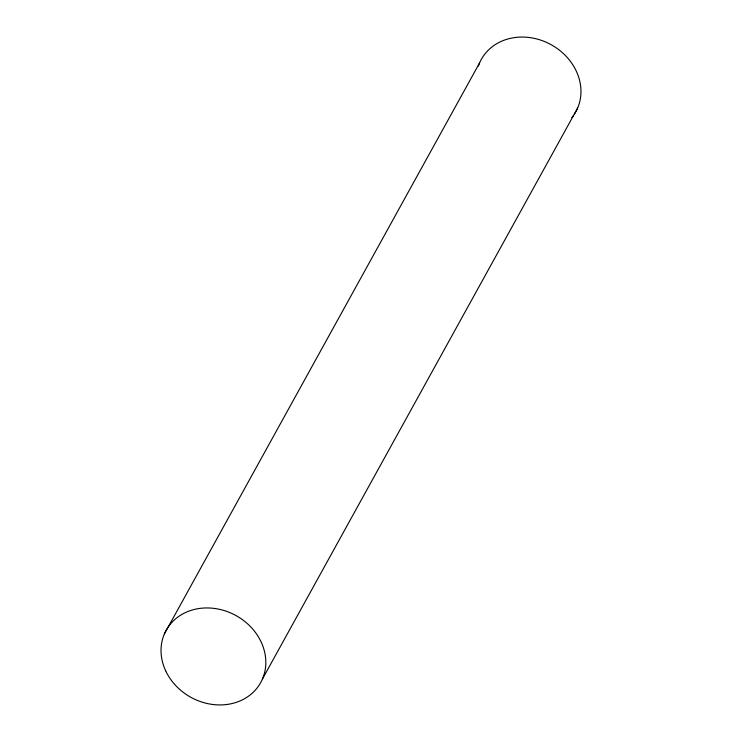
<?xml version="1.0" encoding="UTF-8"?>
<svg xmlns="http://www.w3.org/2000/svg" width="742" height="742" viewBox="0 0 742 742"><rect width="100%" height="100%" fill="white"/><g stroke="black" fill="none" stroke-linecap="round" stroke-linejoin="round"><path stroke-width="1.11" d="M164.418 633.844L479.564 62.968M262.436 679.032L577.582 108.156M573.186 115.873A54.018 46.681 28.9 0 1 571.832 117.635M478.367 66.075A54.018 46.681 28.9 0 1 548.839 43.481A54.018 46.681 28.9 0 1 574.447 114.027M165.67 670.805A54.018 46.681 28.9 0 0 255.971 689.374A54.018 46.681 28.9 0 0 218.64 609.145A54.018 46.681 28.9 0 0 165.67 670.805"/></g></svg>
